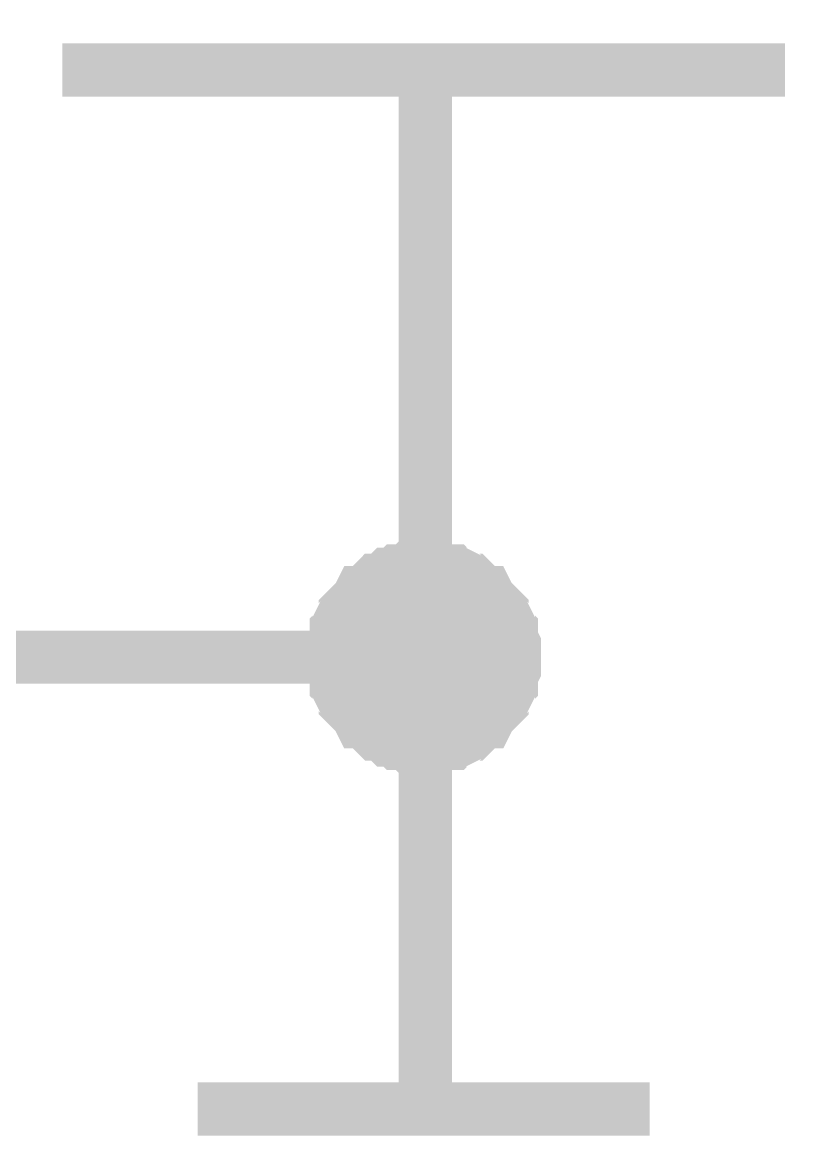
# Model space of a CAD drawing. Header units: millimetres. Extents: x 0 to 11.5, y 0 to 7.6.
# Drawn here: x 1.1613 to 1.3363, y 6.242 to 6.4888 of the extents above; entities that cross this region are included whole.
import ezdxf

# ---------------------------------------------------------------- set-up
doc = ezdxf.new("R2010")
doc.units = ezdxf.units.MM
doc.header["$MEASUREMENT"] = 0
doc.layers.add('Sheet', color=255, linetype='Continuous')

msp = doc.modelspace()

# ---------------------------------------------------------------- linework, layer by layer
at = {"layer": 'Sheet'}
for points, const_width in [([(0.35051, 6.64796), (0.35051, 6.44828), (0.35051, 6.3481), (1.25065, 6.3481)], 0.0118), ([(1.17019, 6.47826), (1.33044, 6.47826)], 0.0118), ([(1.25065, 6.44828), (1.25065, 6.47826)], 0.0118), ([(1.25065, 6.44828), (1.25065, 6.3481)], 0.0118), ([(1.23019, 6.3481), (1.23019, 6.34878), (1.23019, 6.35014), (1.23019, 6.35082), (1.23088, 6.35219), (1.23088, 6.35287), (1.23088, 6.35423), (1.23156, 6.35491), (1.23156, 6.3556), (1.23224, 6.35696), (1.23292, 6.35764), (1.23292, 6.35832), (1.2336, 6.359), (1.23429, 6.35968), (1.23497, 6.36037), (1.23565, 6.36105), (1.23633, 6.36241), (1.23701, 6.36241), (1.2377, 6.36309), (1.23838, 6.36377), (1.23906, 6.36445), (1.23974, 6.36514), (1.24111, 6.36514), (1.24179, 6.36582), (1.24247, 6.3665), (1.24383, 6.3665), (1.24451, 6.36718), (1.2452, 6.36718), (1.24656, 6.36718), (1.24724, 6.36786), (1.24861, 6.36786), (1.24929, 6.36786), (1.25065, 6.36786)], 0.0118), ([(1.23019, 6.3481), (1.23019, 6.34878), (1.23019, 6.35014), (1.23019, 6.35082), (1.23088, 6.35219), (1.23088, 6.35287), (1.23088, 6.35423), (1.23156, 6.35491), (1.23156, 6.3556), (1.23224, 6.35696), (1.23292, 6.35764), (1.23292, 6.35832), (1.2336, 6.359), (1.23429, 6.35968), (1.23497, 6.36037), (1.23565, 6.36105), (1.23633, 6.36241), (1.23701, 6.36241), (1.2377, 6.36309), (1.23838, 6.36377), (1.23906, 6.36445), (1.23974, 6.36514), (1.24111, 6.36514), (1.24179, 6.36582), (1.24247, 6.3665), (1.24383, 6.3665), (1.24451, 6.36718), (1.2452, 6.36718), (1.24656, 6.36718), (1.24724, 6.36786), (1.24861, 6.36786), (1.24929, 6.36786), (1.25065, 6.36786)], 0.0118), ([(1.23019, 6.3481), (1.23019, 6.34878), (1.23019, 6.35014), (1.23019, 6.35082), (1.23088, 6.35219), (1.23088, 6.35287), (1.23088, 6.35423), (1.23156, 6.35491), (1.23156, 6.3556), (1.23224, 6.35696), (1.23292, 6.35764), (1.23292, 6.35832), (1.2336, 6.359), (1.23429, 6.35968), (1.23497, 6.36037), (1.23565, 6.36105), (1.23633, 6.36241), (1.23701, 6.36241), (1.2377, 6.36309), (1.23838, 6.36377), (1.23906, 6.36445), (1.23974, 6.36514), (1.24111, 6.36514), (1.24179, 6.36582), (1.24247, 6.3665), (1.24383, 6.3665), (1.24451, 6.36718), (1.2452, 6.36718), (1.24656, 6.36718), (1.24724, 6.36786), (1.24861, 6.36786), (1.24929, 6.36786), (1.25065, 6.36786)], 0.0118), ([(1.23019, 6.3481), (1.23019, 6.34878), (1.23019, 6.35014), (1.23019, 6.35082), (1.23088, 6.35219), (1.23088, 6.35287), (1.23088, 6.35423), (1.23156, 6.35491), (1.23156, 6.3556), (1.23224, 6.35696), (1.23292, 6.35764), (1.23292, 6.35832), (1.2336, 6.359), (1.23429, 6.35968), (1.23497, 6.36037), (1.23565, 6.36105), (1.23633, 6.36241), (1.23701, 6.36241), (1.2377, 6.36309), (1.23838, 6.36377), (1.23906, 6.36445), (1.23974, 6.36514), (1.24111, 6.36514), (1.24179, 6.36582), (1.24247, 6.3665), (1.24383, 6.3665), (1.24451, 6.36718), (1.2452, 6.36718), (1.24656, 6.36718), (1.24724, 6.36786), (1.24861, 6.36786), (1.24929, 6.36786), (1.25065, 6.36786)], 0.0118), ([(1.23019, 6.3481), (1.23019, 6.34878), (1.23019, 6.35014), (1.23019, 6.35082), (1.23088, 6.35219), (1.23088, 6.35287), (1.23088, 6.35423), (1.23156, 6.35491), (1.23156, 6.3556), (1.23224, 6.35696), (1.23292, 6.35764), (1.23292, 6.35832), (1.2336, 6.359), (1.23429, 6.35968), (1.23497, 6.36037), (1.23565, 6.36105), (1.23633, 6.36241), (1.23701, 6.36241), (1.2377, 6.36309), (1.23838, 6.36377), (1.23906, 6.36445), (1.23974, 6.36514), (1.24111, 6.36514), (1.24179, 6.36582), (1.24247, 6.3665), (1.24383, 6.3665), (1.24451, 6.36718), (1.2452, 6.36718), (1.24656, 6.36718), (1.24724, 6.36786), (1.24861, 6.36786), (1.24929, 6.36786), (1.25065, 6.36786)], 0.0118), ([(1.23019, 6.3481), (1.23019, 6.34878), (1.23019, 6.35014), (1.23019, 6.35082), (1.23088, 6.35219), (1.23088, 6.35287), (1.23088, 6.35423), (1.23156, 6.35491), (1.23156, 6.3556), (1.23224, 6.35696), (1.23292, 6.35764), (1.23292, 6.35832), (1.2336, 6.359), (1.23429, 6.35968), (1.23497, 6.36037), (1.23565, 6.36105), (1.23633, 6.36241), (1.23701, 6.36241), (1.2377, 6.36309), (1.23838, 6.36377), (1.23906, 6.36445), (1.23974, 6.36514), (1.24111, 6.36514), (1.24179, 6.36582), (1.24247, 6.3665), (1.24383, 6.3665), (1.24451, 6.36718), (1.2452, 6.36718), (1.24656, 6.36718), (1.24724, 6.36786), (1.24861, 6.36786), (1.24929, 6.36786), (1.25065, 6.36786)], 0.0118), ([(1.23019, 6.3481), (1.23019, 6.34878), (1.23019, 6.35014), (1.23019, 6.35082), (1.23088, 6.35219), (1.23088, 6.35287), (1.23088, 6.35423), (1.23156, 6.35491), (1.23156, 6.3556), (1.23224, 6.35696), (1.23292, 6.35764), (1.23292, 6.35832), (1.2336, 6.359), (1.23429, 6.35968), (1.23497, 6.36037), (1.23565, 6.36105), (1.23633, 6.36241), (1.23701, 6.36241), (1.2377, 6.36309), (1.23838, 6.36377), (1.23906, 6.36445), (1.23974, 6.36514), (1.24111, 6.36514), (1.24179, 6.36582), (1.24247, 6.3665), (1.24383, 6.3665), (1.24451, 6.36718), (1.2452, 6.36718), (1.24656, 6.36718), (1.24724, 6.36786), (1.24861, 6.36786), (1.24929, 6.36786), (1.25065, 6.36786)], 0.0118), ([(1.25065, 6.36786), (1.25065, 6.36786)], 0.0118), ([(1.25065, 6.36786), (1.25133, 6.36786), (1.2527, 6.36786), (1.25338, 6.36786), (1.25474, 6.36718), (1.25543, 6.36718), (1.25679, 6.36718), (1.25747, 6.3665), (1.25815, 6.3665), (1.25952, 6.36582), (1.2602, 6.36514), (1.26088, 6.36514), (1.26156, 6.36445), (1.26225, 6.36377), (1.26293, 6.36309), (1.26361, 6.36241), (1.26429, 6.36241), (1.26497, 6.36105), (1.26565, 6.36037), (1.26634, 6.35968), (1.26702, 6.359), (1.2677, 6.35832), (1.2677, 6.35764), (1.26838, 6.35696), (1.26906, 6.3556), (1.26906, 6.35491), (1.26975, 6.35423), (1.26975, 6.35287), (1.26975, 6.35219), (1.27043, 6.35082), (1.27043, 6.35014), (1.27043, 6.34878), (1.27043, 6.3481)], 0.0118), ([(1.25065, 6.36786), (1.25065, 6.36786)], 0.0118), ([(1.25065, 6.36786), (1.25133, 6.36786), (1.2527, 6.36786), (1.25338, 6.36786), (1.25474, 6.36718), (1.25543, 6.36718), (1.25679, 6.36718), (1.25747, 6.3665), (1.25815, 6.3665), (1.25952, 6.36582), (1.2602, 6.36514), (1.26088, 6.36514), (1.26156, 6.36445), (1.26225, 6.36377), (1.26293, 6.36309), (1.26361, 6.36241), (1.26429, 6.36241), (1.26497, 6.36105), (1.26565, 6.36037), (1.26634, 6.35968), (1.26702, 6.359), (1.2677, 6.35832), (1.2677, 6.35764), (1.26838, 6.35696), (1.26906, 6.3556), (1.26906, 6.35491), (1.26975, 6.35423), (1.26975, 6.35287), (1.26975, 6.35219), (1.27043, 6.35082), (1.27043, 6.35014), (1.27043, 6.34878), (1.27043, 6.3481)], 0.0118), ([(1.25065, 6.36786), (1.25065, 6.36786)], 0.0118), ([(1.25065, 6.36786), (1.25133, 6.36786), (1.2527, 6.36786), (1.25338, 6.36786), (1.25474, 6.36718), (1.25543, 6.36718), (1.25679, 6.36718), (1.25747, 6.3665), (1.25815, 6.3665), (1.25952, 6.36582), (1.2602, 6.36514), (1.26088, 6.36514), (1.26156, 6.36445), (1.26225, 6.36377), (1.26293, 6.36309), (1.26361, 6.36241), (1.26429, 6.36241), (1.26497, 6.36105), (1.26565, 6.36037), (1.26634, 6.35968), (1.26702, 6.359), (1.2677, 6.35832), (1.2677, 6.35764), (1.26838, 6.35696), (1.26906, 6.3556), (1.26906, 6.35491), (1.26975, 6.35423), (1.26975, 6.35287), (1.26975, 6.35219), (1.27043, 6.35082), (1.27043, 6.35014), (1.27043, 6.34878), (1.27043, 6.3481)], 0.0118), ([(1.25065, 6.36786), (1.25065, 6.36786)], 0.0118), ([(1.25065, 6.36786), (1.25133, 6.36786), (1.2527, 6.36786), (1.25338, 6.36786), (1.25474, 6.36718), (1.25543, 6.36718), (1.25679, 6.36718), (1.25747, 6.3665), (1.25815, 6.3665), (1.25952, 6.36582), (1.2602, 6.36514), (1.26088, 6.36514), (1.26156, 6.36445), (1.26225, 6.36377), (1.26293, 6.36309), (1.26361, 6.36241), (1.26429, 6.36241), (1.26497, 6.36105), (1.26565, 6.36037), (1.26634, 6.35968), (1.26702, 6.359), (1.2677, 6.35832), (1.2677, 6.35764), (1.26838, 6.35696), (1.26906, 6.3556), (1.26906, 6.35491), (1.26975, 6.35423), (1.26975, 6.35287), (1.26975, 6.35219), (1.27043, 6.35082), (1.27043, 6.35014), (1.27043, 6.34878), (1.27043, 6.3481)], 0.0118), ([(1.25065, 6.36786), (1.25065, 6.36786)], 0.0118), ([(1.25065, 6.36786), (1.25133, 6.36786), (1.2527, 6.36786), (1.25338, 6.36786), (1.25474, 6.36718), (1.25543, 6.36718), (1.25679, 6.36718), (1.25747, 6.3665), (1.25815, 6.3665), (1.25952, 6.36582), (1.2602, 6.36514), (1.26088, 6.36514), (1.26156, 6.36445), (1.26225, 6.36377), (1.26293, 6.36309), (1.26361, 6.36241), (1.26429, 6.36241), (1.26497, 6.36105), (1.26565, 6.36037), (1.26634, 6.35968), (1.26702, 6.359), (1.2677, 6.35832), (1.2677, 6.35764), (1.26838, 6.35696), (1.26906, 6.3556), (1.26906, 6.35491), (1.26975, 6.35423), (1.26975, 6.35287), (1.26975, 6.35219), (1.27043, 6.35082), (1.27043, 6.35014), (1.27043, 6.34878), (1.27043, 6.3481)], 0.0118), ([(1.25065, 6.36786), (1.25065, 6.36786)], 0.0118), ([(1.25065, 6.36786), (1.25133, 6.36786), (1.2527, 6.36786), (1.25338, 6.36786), (1.25474, 6.36718), (1.25543, 6.36718), (1.25679, 6.36718), (1.25747, 6.3665), (1.25815, 6.3665), (1.25952, 6.36582), (1.2602, 6.36514), (1.26088, 6.36514), (1.26156, 6.36445), (1.26225, 6.36377), (1.26293, 6.36309), (1.26361, 6.36241), (1.26429, 6.36241), (1.26497, 6.36105), (1.26565, 6.36037), (1.26634, 6.35968), (1.26702, 6.359), (1.2677, 6.35832), (1.2677, 6.35764), (1.26838, 6.35696), (1.26906, 6.3556), (1.26906, 6.35491), (1.26975, 6.35423), (1.26975, 6.35287), (1.26975, 6.35219), (1.27043, 6.35082), (1.27043, 6.35014), (1.27043, 6.34878), (1.27043, 6.3481)], 0.0118), ([(1.25065, 6.36786), (1.25065, 6.36786)], 0.0118), ([(1.25065, 6.36786), (1.25133, 6.36786), (1.2527, 6.36786), (1.25338, 6.36786), (1.25474, 6.36718), (1.25543, 6.36718), (1.25679, 6.36718), (1.25747, 6.3665), (1.25815, 6.3665), (1.25952, 6.36582), (1.2602, 6.36514), (1.26088, 6.36514), (1.26156, 6.36445), (1.26225, 6.36377), (1.26293, 6.36309), (1.26361, 6.36241), (1.26429, 6.36241), (1.26497, 6.36105), (1.26565, 6.36037), (1.26634, 6.35968), (1.26702, 6.359), (1.2677, 6.35832), (1.2677, 6.35764), (1.26838, 6.35696), (1.26906, 6.3556), (1.26906, 6.35491), (1.26975, 6.35423), (1.26975, 6.35287), (1.26975, 6.35219), (1.27043, 6.35082), (1.27043, 6.35014), (1.27043, 6.34878), (1.27043, 6.3481)], 0.0118), ([(1.23019, 6.3481), (1.23019, 6.34878), (1.23019, 6.35014), (1.23019, 6.35082), (1.23088, 6.35219), (1.23088, 6.35287), (1.23088, 6.35423), (1.23156, 6.35491), (1.23156, 6.3556), (1.23224, 6.35696), (1.23292, 6.35764), (1.23292, 6.35832), (1.2336, 6.359), (1.23429, 6.35968), (1.23497, 6.36037), (1.23565, 6.36105), (1.23633, 6.36241), (1.23701, 6.36241), (1.2377, 6.36309), (1.23838, 6.36377), (1.23906, 6.36445), (1.23974, 6.36514), (1.24111, 6.36514), (1.24179, 6.36582), (1.24247, 6.3665), (1.24383, 6.3665), (1.24451, 6.36718), (1.2452, 6.36718), (1.24656, 6.36718), (1.24724, 6.36786), (1.24861, 6.36786), (1.24929, 6.36786), (1.25065, 6.36786)], 0.0039), ([(1.23019, 6.3481), (1.23019, 6.34878), (1.23019, 6.35014), (1.23019, 6.35082), (1.23088, 6.35219), (1.23088, 6.35287), (1.23088, 6.35423), (1.23156, 6.35491), (1.23156, 6.3556), (1.23224, 6.35696), (1.23292, 6.35764), (1.23292, 6.35832), (1.2336, 6.359), (1.23429, 6.35968), (1.23497, 6.36037), (1.23565, 6.36105), (1.23633, 6.36241), (1.23701, 6.36241), (1.2377, 6.36309), (1.23838, 6.36377), (1.23906, 6.36445), (1.23974, 6.36514), (1.24111, 6.36514), (1.24179, 6.36582), (1.24247, 6.3665), (1.24383, 6.3665), (1.24451, 6.36718), (1.2452, 6.36718), (1.24656, 6.36718), (1.24724, 6.36786), (1.24861, 6.36786), (1.24929, 6.36786), (1.25065, 6.36786)], 0.0039), ([(1.23019, 6.3481), (1.23019, 6.34878), (1.23019, 6.35014), (1.23019, 6.35082), (1.23088, 6.35219), (1.23088, 6.35287), (1.23088, 6.35423), (1.23156, 6.35491), (1.23156, 6.3556), (1.23224, 6.35696), (1.23292, 6.35764), (1.23292, 6.35832), (1.2336, 6.359), (1.23429, 6.35968), (1.23497, 6.36037), (1.23565, 6.36105), (1.23633, 6.36241), (1.23701, 6.36241), (1.2377, 6.36309), (1.23838, 6.36377), (1.23906, 6.36445), (1.23974, 6.36514), (1.24111, 6.36514), (1.24179, 6.36582), (1.24247, 6.3665), (1.24383, 6.3665), (1.24451, 6.36718), (1.2452, 6.36718), (1.24656, 6.36718), (1.24724, 6.36786), (1.24861, 6.36786), (1.24929, 6.36786), (1.25065, 6.36786)], 0.0039), ([(1.23019, 6.3481), (1.23019, 6.34878), (1.23019, 6.35014), (1.23019, 6.35082), (1.23088, 6.35219), (1.23088, 6.35287), (1.23088, 6.35423), (1.23156, 6.35491), (1.23156, 6.3556), (1.23224, 6.35696), (1.23292, 6.35764), (1.23292, 6.35832), (1.2336, 6.359), (1.23429, 6.35968), (1.23497, 6.36037), (1.23565, 6.36105), (1.23633, 6.36241), (1.23701, 6.36241), (1.2377, 6.36309), (1.23838, 6.36377), (1.23906, 6.36445), (1.23974, 6.36514), (1.24111, 6.36514), (1.24179, 6.36582), (1.24247, 6.3665), (1.24383, 6.3665), (1.24451, 6.36718), (1.2452, 6.36718), (1.24656, 6.36718), (1.24724, 6.36786), (1.24861, 6.36786), (1.24929, 6.36786), (1.25065, 6.36786)], 0.0039), ([(1.23019, 6.3481), (1.23019, 6.34878), (1.23019, 6.35014), (1.23019, 6.35082), (1.23088, 6.35219), (1.23088, 6.35287), (1.23088, 6.35423), (1.23156, 6.35491), (1.23156, 6.3556), (1.23224, 6.35696), (1.23292, 6.35764), (1.23292, 6.35832), (1.2336, 6.359), (1.23429, 6.35968), (1.23497, 6.36037), (1.23565, 6.36105), (1.23633, 6.36241), (1.23701, 6.36241), (1.2377, 6.36309), (1.23838, 6.36377), (1.23906, 6.36445), (1.23974, 6.36514), (1.24111, 6.36514), (1.24179, 6.36582), (1.24247, 6.3665), (1.24383, 6.3665), (1.24451, 6.36718), (1.2452, 6.36718), (1.24656, 6.36718), (1.24724, 6.36786), (1.24861, 6.36786), (1.24929, 6.36786), (1.25065, 6.36786)], 0.0039), ([(1.23019, 6.3481), (1.23019, 6.34878), (1.23019, 6.35014), (1.23019, 6.35082), (1.23088, 6.35219), (1.23088, 6.35287), (1.23088, 6.35423), (1.23156, 6.35491), (1.23156, 6.3556), (1.23224, 6.35696), (1.23292, 6.35764), (1.23292, 6.35832), (1.2336, 6.359), (1.23429, 6.35968), (1.23497, 6.36037), (1.23565, 6.36105), (1.23633, 6.36241), (1.23701, 6.36241), (1.2377, 6.36309), (1.23838, 6.36377), (1.23906, 6.36445), (1.23974, 6.36514), (1.24111, 6.36514), (1.24179, 6.36582), (1.24247, 6.3665), (1.24383, 6.3665), (1.24451, 6.36718), (1.2452, 6.36718), (1.24656, 6.36718), (1.24724, 6.36786), (1.24861, 6.36786), (1.24929, 6.36786), (1.25065, 6.36786)], 0.0039), ([(1.23019, 6.3481), (1.23019, 6.34878), (1.23019, 6.35014), (1.23019, 6.35082), (1.23088, 6.35219), (1.23088, 6.35287), (1.23088, 6.35423), (1.23156, 6.35491), (1.23156, 6.3556), (1.23224, 6.35696), (1.23292, 6.35764), (1.23292, 6.35832), (1.2336, 6.359), (1.23429, 6.35968), (1.23497, 6.36037), (1.23565, 6.36105), (1.23633, 6.36241), (1.23701, 6.36241), (1.2377, 6.36309), (1.23838, 6.36377), (1.23906, 6.36445), (1.23974, 6.36514), (1.24111, 6.36514), (1.24179, 6.36582), (1.24247, 6.3665), (1.24383, 6.3665), (1.24451, 6.36718), (1.2452, 6.36718), (1.24656, 6.36718), (1.24724, 6.36786), (1.24861, 6.36786), (1.24929, 6.36786), (1.25065, 6.36786)], 0.0039), ([(1.25065, 6.36786), (1.25065, 6.36786)], 0.0039), ([(1.25065, 6.36786), (1.25133, 6.36786), (1.2527, 6.36786), (1.25338, 6.36786), (1.25474, 6.36718), (1.25543, 6.36718), (1.25679, 6.36718), (1.25747, 6.3665), (1.25815, 6.3665), (1.25952, 6.36582), (1.2602, 6.36514), (1.26088, 6.36514), (1.26156, 6.36445), (1.26225, 6.36377), (1.26293, 6.36309), (1.26361, 6.36241), (1.26429, 6.36241), (1.26497, 6.36105), (1.26565, 6.36037), (1.26634, 6.35968), (1.26702, 6.359), (1.2677, 6.35832), (1.2677, 6.35764), (1.26838, 6.35696), (1.26906, 6.3556), (1.26906, 6.35491), (1.26975, 6.35423), (1.26975, 6.35287), (1.26975, 6.35219), (1.27043, 6.35082), (1.27043, 6.35014), (1.27043, 6.34878), (1.27043, 6.3481)], 0.0039), ([(1.25065, 6.36786), (1.25065, 6.36786)], 0.0039), ([(1.25065, 6.36786), (1.25133, 6.36786), (1.2527, 6.36786), (1.25338, 6.36786), (1.25474, 6.36718), (1.25543, 6.36718), (1.25679, 6.36718), (1.25747, 6.3665), (1.25815, 6.3665), (1.25952, 6.36582), (1.2602, 6.36514), (1.26088, 6.36514), (1.26156, 6.36445), (1.26225, 6.36377), (1.26293, 6.36309), (1.26361, 6.36241), (1.26429, 6.36241), (1.26497, 6.36105), (1.26565, 6.36037), (1.26634, 6.35968), (1.26702, 6.359), (1.2677, 6.35832), (1.2677, 6.35764), (1.26838, 6.35696), (1.26906, 6.3556), (1.26906, 6.35491), (1.26975, 6.35423), (1.26975, 6.35287), (1.26975, 6.35219), (1.27043, 6.35082), (1.27043, 6.35014), (1.27043, 6.34878), (1.27043, 6.3481)], 0.0039), ([(1.25065, 6.36786), (1.25065, 6.36786)], 0.0039), ([(1.25065, 6.36786), (1.25133, 6.36786), (1.2527, 6.36786), (1.25338, 6.36786), (1.25474, 6.36718), (1.25543, 6.36718), (1.25679, 6.36718), (1.25747, 6.3665), (1.25815, 6.3665), (1.25952, 6.36582), (1.2602, 6.36514), (1.26088, 6.36514), (1.26156, 6.36445), (1.26225, 6.36377), (1.26293, 6.36309), (1.26361, 6.36241), (1.26429, 6.36241), (1.26497, 6.36105), (1.26565, 6.36037), (1.26634, 6.35968), (1.26702, 6.359), (1.2677, 6.35832), (1.2677, 6.35764), (1.26838, 6.35696), (1.26906, 6.3556), (1.26906, 6.35491), (1.26975, 6.35423), (1.26975, 6.35287), (1.26975, 6.35219), (1.27043, 6.35082), (1.27043, 6.35014), (1.27043, 6.34878), (1.27043, 6.3481)], 0.0039), ([(1.25065, 6.36786), (1.25065, 6.36786)], 0.0039), ([(1.25065, 6.36786), (1.25133, 6.36786), (1.2527, 6.36786), (1.25338, 6.36786), (1.25474, 6.36718), (1.25543, 6.36718), (1.25679, 6.36718), (1.25747, 6.3665), (1.25815, 6.3665), (1.25952, 6.36582), (1.2602, 6.36514), (1.26088, 6.36514), (1.26156, 6.36445), (1.26225, 6.36377), (1.26293, 6.36309), (1.26361, 6.36241), (1.26429, 6.36241), (1.26497, 6.36105), (1.26565, 6.36037), (1.26634, 6.35968), (1.26702, 6.359), (1.2677, 6.35832), (1.2677, 6.35764), (1.26838, 6.35696), (1.26906, 6.3556), (1.26906, 6.35491), (1.26975, 6.35423), (1.26975, 6.35287), (1.26975, 6.35219), (1.27043, 6.35082), (1.27043, 6.35014), (1.27043, 6.34878), (1.27043, 6.3481)], 0.0039), ([(1.25065, 6.36786), (1.25065, 6.36786)], 0.0039), ([(1.25065, 6.36786), (1.25133, 6.36786), (1.2527, 6.36786), (1.25338, 6.36786), (1.25474, 6.36718), (1.25543, 6.36718), (1.25679, 6.36718), (1.25747, 6.3665), (1.25815, 6.3665), (1.25952, 6.36582), (1.2602, 6.36514), (1.26088, 6.36514), (1.26156, 6.36445), (1.26225, 6.36377), (1.26293, 6.36309), (1.26361, 6.36241), (1.26429, 6.36241), (1.26497, 6.36105), (1.26565, 6.36037), (1.26634, 6.35968), (1.26702, 6.359), (1.2677, 6.35832), (1.2677, 6.35764), (1.26838, 6.35696), (1.26906, 6.3556), (1.26906, 6.35491), (1.26975, 6.35423), (1.26975, 6.35287), (1.26975, 6.35219), (1.27043, 6.35082), (1.27043, 6.35014), (1.27043, 6.34878), (1.27043, 6.3481)], 0.0039), ([(1.25065, 6.36786), (1.25065, 6.36786)], 0.0039), ([(1.25065, 6.36786), (1.25133, 6.36786), (1.2527, 6.36786), (1.25338, 6.36786), (1.25474, 6.36718), (1.25543, 6.36718), (1.25679, 6.36718), (1.25747, 6.3665), (1.25815, 6.3665), (1.25952, 6.36582), (1.2602, 6.36514), (1.26088, 6.36514), (1.26156, 6.36445), (1.26225, 6.36377), (1.26293, 6.36309), (1.26361, 6.36241), (1.26429, 6.36241), (1.26497, 6.36105), (1.26565, 6.36037), (1.26634, 6.35968), (1.26702, 6.359), (1.2677, 6.35832), (1.2677, 6.35764), (1.26838, 6.35696), (1.26906, 6.3556), (1.26906, 6.35491), (1.26975, 6.35423), (1.26975, 6.35287), (1.26975, 6.35219), (1.27043, 6.35082), (1.27043, 6.35014), (1.27043, 6.34878), (1.27043, 6.3481)], 0.0039), ([(1.25065, 6.36786), (1.25065, 6.36786)], 0.0039), ([(1.25065, 6.36786), (1.25133, 6.36786), (1.2527, 6.36786), (1.25338, 6.36786), (1.25474, 6.36718), (1.25543, 6.36718), (1.25679, 6.36718), (1.25747, 6.3665), (1.25815, 6.3665), (1.25952, 6.36582), (1.2602, 6.36514), (1.26088, 6.36514), (1.26156, 6.36445), (1.26225, 6.36377), (1.26293, 6.36309), (1.26361, 6.36241), (1.26429, 6.36241), (1.26497, 6.36105), (1.26565, 6.36037), (1.26634, 6.35968), (1.26702, 6.359), (1.2677, 6.35832), (1.2677, 6.35764), (1.26838, 6.35696), (1.26906, 6.3556), (1.26906, 6.35491), (1.26975, 6.35423), (1.26975, 6.35287), (1.26975, 6.35219), (1.27043, 6.35082), (1.27043, 6.35014), (1.27043, 6.34878), (1.27043, 6.3481)], 0.0039), ([(1.25065, 6.32834), (1.24929, 6.32834), (1.24861, 6.32834), (1.24724, 6.32834), (1.24656, 6.32902), (1.2452, 6.32902), (1.24451, 6.32902), (1.24383, 6.3297), (1.24247, 6.3297), (1.24179, 6.33038), (1.24111, 6.33106), (1.23974, 6.33106), (1.23906, 6.33174), (1.23838, 6.33242), (1.2377, 6.33311), (1.23701, 6.33379), (1.23633, 6.33379), (1.23565, 6.33515), (1.23497, 6.33583), (1.23429, 6.33651), (1.2336, 6.3372), (1.23292, 6.33788), (1.23292, 6.33856), (1.23224, 6.33924), (1.23156, 6.3406), (1.23156, 6.34128), (1.23088, 6.34197), (1.23088, 6.34333), (1.23088, 6.34401), (1.23019, 6.34537), (1.23019, 6.34605), (1.23019, 6.34742), (1.23019, 6.3481)], 0.0118), ([(1.23019, 6.3481), (1.23019, 6.3481)], 0.0118), ([(1.25065, 6.32834), (1.24929, 6.32834), (1.24861, 6.32834), (1.24724, 6.32834), (1.24656, 6.32902), (1.2452, 6.32902), (1.24451, 6.32902), (1.24383, 6.3297), (1.24247, 6.3297), (1.24179, 6.33038), (1.24111, 6.33106), (1.23974, 6.33106), (1.23906, 6.33174), (1.23838, 6.33242), (1.2377, 6.33311), (1.23701, 6.33379), (1.23633, 6.33379), (1.23565, 6.33515), (1.23497, 6.33583), (1.23429, 6.33651), (1.2336, 6.3372), (1.23292, 6.33788), (1.23292, 6.33856), (1.23224, 6.33924), (1.23156, 6.3406), (1.23156, 6.34128), (1.23088, 6.34197), (1.23088, 6.34333), (1.23088, 6.34401), (1.23019, 6.34537), (1.23019, 6.34605), (1.23019, 6.34742), (1.23019, 6.3481)], 0.0118), ([(1.23019, 6.3481), (1.23019, 6.3481)], 0.0118), ([(1.25065, 6.32834), (1.24929, 6.32834), (1.24861, 6.32834), (1.24724, 6.32834), (1.24656, 6.32902), (1.2452, 6.32902), (1.24451, 6.32902), (1.24383, 6.3297), (1.24247, 6.3297), (1.24179, 6.33038), (1.24111, 6.33106), (1.23974, 6.33106), (1.23906, 6.33174), (1.23838, 6.33242), (1.2377, 6.33311), (1.23701, 6.33379), (1.23633, 6.33379), (1.23565, 6.33515), (1.23497, 6.33583), (1.23429, 6.33651), (1.2336, 6.3372), (1.23292, 6.33788), (1.23292, 6.33856), (1.23224, 6.33924), (1.23156, 6.3406), (1.23156, 6.34128), (1.23088, 6.34197), (1.23088, 6.34333), (1.23088, 6.34401), (1.23019, 6.34537), (1.23019, 6.34605), (1.23019, 6.34742), (1.23019, 6.3481)], 0.0118), ([(1.23019, 6.3481), (1.23019, 6.3481)], 0.0118), ([(1.25065, 6.32834), (1.24929, 6.32834), (1.24861, 6.32834), (1.24724, 6.32834), (1.24656, 6.32902), (1.2452, 6.32902), (1.24451, 6.32902), (1.24383, 6.3297), (1.24247, 6.3297), (1.24179, 6.33038), (1.24111, 6.33106), (1.23974, 6.33106), (1.23906, 6.33174), (1.23838, 6.33242), (1.2377, 6.33311), (1.23701, 6.33379), (1.23633, 6.33379), (1.23565, 6.33515), (1.23497, 6.33583), (1.23429, 6.33651), (1.2336, 6.3372), (1.23292, 6.33788), (1.23292, 6.33856), (1.23224, 6.33924), (1.23156, 6.3406), (1.23156, 6.34128), (1.23088, 6.34197), (1.23088, 6.34333), (1.23088, 6.34401), (1.23019, 6.34537), (1.23019, 6.34605), (1.23019, 6.34742), (1.23019, 6.3481)], 0.0118), ([(1.23019, 6.3481), (1.23019, 6.3481)], 0.0118), ([(1.25065, 6.32834), (1.24929, 6.32834), (1.24861, 6.32834), (1.24724, 6.32834), (1.24656, 6.32902), (1.2452, 6.32902), (1.24451, 6.32902), (1.24383, 6.3297), (1.24247, 6.3297), (1.24179, 6.33038), (1.24111, 6.33106), (1.23974, 6.33106), (1.23906, 6.33174), (1.23838, 6.33242), (1.2377, 6.33311), (1.23701, 6.33379), (1.23633, 6.33379), (1.23565, 6.33515), (1.23497, 6.33583), (1.23429, 6.33651), (1.2336, 6.3372), (1.23292, 6.33788), (1.23292, 6.33856), (1.23224, 6.33924), (1.23156, 6.3406), (1.23156, 6.34128), (1.23088, 6.34197), (1.23088, 6.34333), (1.23088, 6.34401), (1.23019, 6.34537), (1.23019, 6.34605), (1.23019, 6.34742), (1.23019, 6.3481)], 0.0118), ([(1.23019, 6.3481), (1.23019, 6.3481)], 0.0118), ([(1.25065, 6.32834), (1.24929, 6.32834), (1.24861, 6.32834), (1.24724, 6.32834), (1.24656, 6.32902), (1.2452, 6.32902), (1.24451, 6.32902), (1.24383, 6.3297), (1.24247, 6.3297), (1.24179, 6.33038), (1.24111, 6.33106), (1.23974, 6.33106), (1.23906, 6.33174), (1.23838, 6.33242), (1.2377, 6.33311), (1.23701, 6.33379), (1.23633, 6.33379), (1.23565, 6.33515), (1.23497, 6.33583), (1.23429, 6.33651), (1.2336, 6.3372), (1.23292, 6.33788), (1.23292, 6.33856), (1.23224, 6.33924), (1.23156, 6.3406), (1.23156, 6.34128), (1.23088, 6.34197), (1.23088, 6.34333), (1.23088, 6.34401), (1.23019, 6.34537), (1.23019, 6.34605), (1.23019, 6.34742), (1.23019, 6.3481)], 0.0118), ([(1.23019, 6.3481), (1.23019, 6.3481)], 0.0118), ([(1.25065, 6.32834), (1.24929, 6.32834), (1.24861, 6.32834), (1.24724, 6.32834), (1.24656, 6.32902), (1.2452, 6.32902), (1.24451, 6.32902), (1.24383, 6.3297), (1.24247, 6.3297), (1.24179, 6.33038), (1.24111, 6.33106), (1.23974, 6.33106), (1.23906, 6.33174), (1.23838, 6.33242), (1.2377, 6.33311), (1.23701, 6.33379), (1.23633, 6.33379), (1.23565, 6.33515), (1.23497, 6.33583), (1.23429, 6.33651), (1.2336, 6.3372), (1.23292, 6.33788), (1.23292, 6.33856), (1.23224, 6.33924), (1.23156, 6.3406), (1.23156, 6.34128), (1.23088, 6.34197), (1.23088, 6.34333), (1.23088, 6.34401), (1.23019, 6.34537), (1.23019, 6.34605), (1.23019, 6.34742), (1.23019, 6.3481)], 0.0118), ([(1.23019, 6.3481), (1.23019, 6.3481)], 0.0118), ([(1.27043, 6.3481), (1.27043, 6.34742), (1.27043, 6.34605), (1.27043, 6.34537), (1.26975, 6.34401), (1.26975, 6.34333), (1.26975, 6.34197), (1.26906, 6.34128), (1.26906, 6.3406), (1.26838, 6.33924), (1.2677, 6.33856), (1.2677, 6.33788), (1.26702, 6.3372), (1.26634, 6.33651), (1.26565, 6.33583), (1.26497, 6.33515), (1.26429, 6.33379), (1.26361, 6.33379), (1.26293, 6.33311), (1.26225, 6.33242), (1.26156, 6.33174), (1.26088, 6.33106), (1.2602, 6.33106), (1.25952, 6.33038), (1.25815, 6.3297), (1.25747, 6.3297), (1.25679, 6.32902), (1.25543, 6.32902), (1.25474, 6.32902), (1.25338, 6.32834), (1.2527, 6.32834), (1.25133, 6.32834), (1.25065, 6.32834)], 0.0118), ([(1.27043, 6.3481), (1.27043, 6.34742), (1.27043, 6.34605), (1.27043, 6.34537), (1.26975, 6.34401), (1.26975, 6.34333), (1.26975, 6.34197), (1.26906, 6.34128), (1.26906, 6.3406), (1.26838, 6.33924), (1.2677, 6.33856), (1.2677, 6.33788), (1.26702, 6.3372), (1.26634, 6.33651), (1.26565, 6.33583), (1.26497, 6.33515), (1.26429, 6.33379), (1.26361, 6.33379), (1.26293, 6.33311), (1.26225, 6.33242), (1.26156, 6.33174), (1.26088, 6.33106), (1.2602, 6.33106), (1.25952, 6.33038), (1.25815, 6.3297), (1.25747, 6.3297), (1.25679, 6.32902), (1.25543, 6.32902), (1.25474, 6.32902), (1.25338, 6.32834), (1.2527, 6.32834), (1.25133, 6.32834), (1.25065, 6.32834)], 0.0118), ([(1.25065, 6.3481), (1.25065, 6.24792)], 0.0118), ([(1.27043, 6.3481), (1.27043, 6.34742), (1.27043, 6.34605), (1.27043, 6.34537), (1.26975, 6.34401), (1.26975, 6.34333), (1.26975, 6.34197), (1.26906, 6.34128), (1.26906, 6.3406), (1.26838, 6.33924), (1.2677, 6.33856), (1.2677, 6.33788), (1.26702, 6.3372), (1.26634, 6.33651), (1.26565, 6.33583), (1.26497, 6.33515), (1.26429, 6.33379), (1.26361, 6.33379), (1.26293, 6.33311), (1.26225, 6.33242), (1.26156, 6.33174), (1.26088, 6.33106), (1.2602, 6.33106), (1.25952, 6.33038), (1.25815, 6.3297), (1.25747, 6.3297), (1.25679, 6.32902), (1.25543, 6.32902), (1.25474, 6.32902), (1.25338, 6.32834), (1.2527, 6.32834), (1.25133, 6.32834), (1.25065, 6.32834)], 0.0118), ([(1.27043, 6.3481), (1.27043, 6.34742), (1.27043, 6.34605), (1.27043, 6.34537), (1.26975, 6.34401), (1.26975, 6.34333), (1.26975, 6.34197), (1.26906, 6.34128), (1.26906, 6.3406), (1.26838, 6.33924), (1.2677, 6.33856), (1.2677, 6.33788), (1.26702, 6.3372), (1.26634, 6.33651), (1.26565, 6.33583), (1.26497, 6.33515), (1.26429, 6.33379), (1.26361, 6.33379), (1.26293, 6.33311), (1.26225, 6.33242), (1.26156, 6.33174), (1.26088, 6.33106), (1.2602, 6.33106), (1.25952, 6.33038), (1.25815, 6.3297), (1.25747, 6.3297), (1.25679, 6.32902), (1.25543, 6.32902), (1.25474, 6.32902), (1.25338, 6.32834), (1.2527, 6.32834), (1.25133, 6.32834), (1.25065, 6.32834)], 0.0118), ([(1.27043, 6.3481), (1.27043, 6.34742), (1.27043, 6.34605), (1.27043, 6.34537), (1.26975, 6.34401), (1.26975, 6.34333), (1.26975, 6.34197), (1.26906, 6.34128), (1.26906, 6.3406), (1.26838, 6.33924), (1.2677, 6.33856), (1.2677, 6.33788), (1.26702, 6.3372), (1.26634, 6.33651), (1.26565, 6.33583), (1.26497, 6.33515), (1.26429, 6.33379), (1.26361, 6.33379), (1.26293, 6.33311), (1.26225, 6.33242), (1.26156, 6.33174), (1.26088, 6.33106), (1.2602, 6.33106), (1.25952, 6.33038), (1.25815, 6.3297), (1.25747, 6.3297), (1.25679, 6.32902), (1.25543, 6.32902), (1.25474, 6.32902), (1.25338, 6.32834), (1.2527, 6.32834), (1.25133, 6.32834), (1.25065, 6.32834)], 0.0118), ([(1.27043, 6.3481), (1.27043, 6.34742), (1.27043, 6.34605), (1.27043, 6.34537), (1.26975, 6.34401), (1.26975, 6.34333), (1.26975, 6.34197), (1.26906, 6.34128), (1.26906, 6.3406), (1.26838, 6.33924), (1.2677, 6.33856), (1.2677, 6.33788), (1.26702, 6.3372), (1.26634, 6.33651), (1.26565, 6.33583), (1.26497, 6.33515), (1.26429, 6.33379), (1.26361, 6.33379), (1.26293, 6.33311), (1.26225, 6.33242), (1.26156, 6.33174), (1.26088, 6.33106), (1.2602, 6.33106), (1.25952, 6.33038), (1.25815, 6.3297), (1.25747, 6.3297), (1.25679, 6.32902), (1.25543, 6.32902), (1.25474, 6.32902), (1.25338, 6.32834), (1.2527, 6.32834), (1.25133, 6.32834), (1.25065, 6.32834)], 0.0118), ([(1.27043, 6.3481), (1.27043, 6.34742), (1.27043, 6.34605), (1.27043, 6.34537), (1.26975, 6.34401), (1.26975, 6.34333), (1.26975, 6.34197), (1.26906, 6.34128), (1.26906, 6.3406), (1.26838, 6.33924), (1.2677, 6.33856), (1.2677, 6.33788), (1.26702, 6.3372), (1.26634, 6.33651), (1.26565, 6.33583), (1.26497, 6.33515), (1.26429, 6.33379), (1.26361, 6.33379), (1.26293, 6.33311), (1.26225, 6.33242), (1.26156, 6.33174), (1.26088, 6.33106), (1.2602, 6.33106), (1.25952, 6.33038), (1.25815, 6.3297), (1.25747, 6.3297), (1.25679, 6.32902), (1.25543, 6.32902), (1.25474, 6.32902), (1.25338, 6.32834), (1.2527, 6.32834), (1.25133, 6.32834), (1.25065, 6.32834)], 0.0118), ([(1.27043, 6.3481), (1.27043, 6.3481), (1.27043, 6.3481), (1.27043, 6.3481), (1.27043, 6.3481), (1.27043, 6.3481), (1.27043, 6.3481), (1.27043, 6.3481), (1.27043, 6.3481), (1.27043, 6.3481), (1.27043, 6.3481), (1.27043, 6.3481), (1.27043, 6.3481), (1.27043, 6.3481), (1.27043, 6.3481), (1.27043, 6.3481), (1.27043, 6.3481), (1.27043, 6.3481), (1.27043, 6.3481), (1.27043, 6.3481), (1.27043, 6.3481), (1.27043, 6.3481), (1.27043, 6.3481), (1.27043, 6.3481), (1.27043, 6.3481), (1.27043, 6.3481), (1.27043, 6.3481), (1.27043, 6.3481), (1.27043, 6.3481), (1.27043, 6.3481), (1.27043, 6.3481), (1.27043, 6.3481), (1.27043, 6.3481)], 0.0118), ([(1.27043, 6.3481), (1.27043, 6.3481)], 0.0118), ([(1.27043, 6.3481), (1.27043, 6.3481), (1.27043, 6.3481), (1.27043, 6.3481), (1.27043, 6.3481), (1.27043, 6.3481), (1.27043, 6.3481), (1.27043, 6.3481), (1.27043, 6.3481), (1.27043, 6.3481), (1.27043, 6.3481), (1.27043, 6.3481), (1.27043, 6.3481), (1.27043, 6.3481), (1.27043, 6.3481), (1.27043, 6.3481), (1.27043, 6.3481), (1.27043, 6.3481), (1.27043, 6.3481), (1.27043, 6.3481), (1.27043, 6.3481), (1.27043, 6.3481), (1.27043, 6.3481), (1.27043, 6.3481), (1.27043, 6.3481), (1.27043, 6.3481), (1.27043, 6.3481), (1.27043, 6.3481), (1.27043, 6.3481), (1.27043, 6.3481), (1.27043, 6.3481), (1.27043, 6.3481), (1.27043, 6.3481)], 0.0118), ([(1.27043, 6.3481), (1.27043, 6.3481)], 0.0118), ([(1.27043, 6.3481), (1.27043, 6.3481), (1.27043, 6.3481), (1.27043, 6.3481), (1.27043, 6.3481), (1.27043, 6.3481), (1.27043, 6.3481), (1.27043, 6.3481), (1.27043, 6.3481), (1.27043, 6.3481), (1.27043, 6.3481), (1.27043, 6.3481), (1.27043, 6.3481), (1.27043, 6.3481), (1.27043, 6.3481), (1.27043, 6.3481), (1.27043, 6.3481), (1.27043, 6.3481), (1.27043, 6.3481), (1.27043, 6.3481), (1.27043, 6.3481), (1.27043, 6.3481), (1.27043, 6.3481), (1.27043, 6.3481), (1.27043, 6.3481), (1.27043, 6.3481), (1.27043, 6.3481), (1.27043, 6.3481), (1.27043, 6.3481), (1.27043, 6.3481), (1.27043, 6.3481), (1.27043, 6.3481), (1.27043, 6.3481)], 0.0118), ([(1.27043, 6.3481), (1.27043, 6.3481)], 0.0118), ([(1.27043, 6.3481), (1.27043, 6.3481), (1.27043, 6.3481), (1.27043, 6.3481), (1.27043, 6.3481), (1.27043, 6.3481), (1.27043, 6.3481), (1.27043, 6.3481), (1.27043, 6.3481), (1.27043, 6.3481), (1.27043, 6.3481), (1.27043, 6.3481), (1.27043, 6.3481), (1.27043, 6.3481), (1.27043, 6.3481), (1.27043, 6.3481), (1.27043, 6.3481), (1.27043, 6.3481), (1.27043, 6.3481), (1.27043, 6.3481), (1.27043, 6.3481), (1.27043, 6.3481), (1.27043, 6.3481), (1.27043, 6.3481), (1.27043, 6.3481), (1.27043, 6.3481), (1.27043, 6.3481), (1.27043, 6.3481), (1.27043, 6.3481), (1.27043, 6.3481), (1.27043, 6.3481), (1.27043, 6.3481), (1.27043, 6.3481)], 0.0118), ([(1.27043, 6.3481), (1.27043, 6.3481)], 0.0118), ([(1.27043, 6.3481), (1.27043, 6.3481), (1.27043, 6.3481), (1.27043, 6.3481), (1.27043, 6.3481), (1.27043, 6.3481), (1.27043, 6.3481), (1.27043, 6.3481), (1.27043, 6.3481), (1.27043, 6.3481), (1.27043, 6.3481), (1.27043, 6.3481), (1.27043, 6.3481), (1.27043, 6.3481), (1.27043, 6.3481), (1.27043, 6.3481), (1.27043, 6.3481), (1.27043, 6.3481), (1.27043, 6.3481), (1.27043, 6.3481), (1.27043, 6.3481), (1.27043, 6.3481), (1.27043, 6.3481), (1.27043, 6.3481), (1.27043, 6.3481), (1.27043, 6.3481), (1.27043, 6.3481), (1.27043, 6.3481), (1.27043, 6.3481), (1.27043, 6.3481), (1.27043, 6.3481), (1.27043, 6.3481), (1.27043, 6.3481)], 0.0118), ([(1.27043, 6.3481), (1.27043, 6.3481)], 0.0118), ([(1.27043, 6.3481), (1.27043, 6.3481), (1.27043, 6.3481), (1.27043, 6.3481), (1.27043, 6.3481), (1.27043, 6.3481), (1.27043, 6.3481), (1.27043, 6.3481), (1.27043, 6.3481), (1.27043, 6.3481), (1.27043, 6.3481), (1.27043, 6.3481), (1.27043, 6.3481), (1.27043, 6.3481), (1.27043, 6.3481), (1.27043, 6.3481), (1.27043, 6.3481), (1.27043, 6.3481), (1.27043, 6.3481), (1.27043, 6.3481), (1.27043, 6.3481), (1.27043, 6.3481), (1.27043, 6.3481), (1.27043, 6.3481), (1.27043, 6.3481), (1.27043, 6.3481), (1.27043, 6.3481), (1.27043, 6.3481), (1.27043, 6.3481), (1.27043, 6.3481), (1.27043, 6.3481), (1.27043, 6.3481), (1.27043, 6.3481)], 0.0118), ([(1.27043, 6.3481), (1.27043, 6.3481)], 0.0118), ([(1.27043, 6.3481), (1.27043, 6.3481), (1.27043, 6.3481), (1.27043, 6.3481), (1.27043, 6.3481), (1.27043, 6.3481), (1.27043, 6.3481), (1.27043, 6.3481), (1.27043, 6.3481), (1.27043, 6.3481), (1.27043, 6.3481), (1.27043, 6.3481), (1.27043, 6.3481), (1.27043, 6.3481), (1.27043, 6.3481), (1.27043, 6.3481), (1.27043, 6.3481), (1.27043, 6.3481), (1.27043, 6.3481), (1.27043, 6.3481), (1.27043, 6.3481), (1.27043, 6.3481), (1.27043, 6.3481), (1.27043, 6.3481), (1.27043, 6.3481), (1.27043, 6.3481), (1.27043, 6.3481), (1.27043, 6.3481), (1.27043, 6.3481), (1.27043, 6.3481), (1.27043, 6.3481), (1.27043, 6.3481), (1.27043, 6.3481)], 0.0118), ([(1.27043, 6.3481), (1.27043, 6.3481)], 0.0118), ([(1.25065, 6.32834), (1.24929, 6.32834), (1.24861, 6.32834), (1.24724, 6.32834), (1.24656, 6.32902), (1.2452, 6.32902), (1.24451, 6.32902), (1.24383, 6.3297), (1.24247, 6.3297), (1.24179, 6.33038), (1.24111, 6.33106), (1.23974, 6.33106), (1.23906, 6.33174), (1.23838, 6.33242), (1.2377, 6.33311), (1.23701, 6.33379), (1.23633, 6.33379), (1.23565, 6.33515), (1.23497, 6.33583), (1.23429, 6.33651), (1.2336, 6.3372), (1.23292, 6.33788), (1.23292, 6.33856), (1.23224, 6.33924), (1.23156, 6.3406), (1.23156, 6.34128), (1.23088, 6.34197), (1.23088, 6.34333), (1.23088, 6.34401), (1.23019, 6.34537), (1.23019, 6.34605), (1.23019, 6.34742), (1.23019, 6.3481)], 0.0039), ([(1.23019, 6.3481), (1.23019, 6.3481)], 0.0039), ([(1.25065, 6.32834), (1.24929, 6.32834), (1.24861, 6.32834), (1.24724, 6.32834), (1.24656, 6.32902), (1.2452, 6.32902), (1.24451, 6.32902), (1.24383, 6.3297), (1.24247, 6.3297), (1.24179, 6.33038), (1.24111, 6.33106), (1.23974, 6.33106), (1.23906, 6.33174), (1.23838, 6.33242), (1.2377, 6.33311), (1.23701, 6.33379), (1.23633, 6.33379), (1.23565, 6.33515), (1.23497, 6.33583), (1.23429, 6.33651), (1.2336, 6.3372), (1.23292, 6.33788), (1.23292, 6.33856), (1.23224, 6.33924), (1.23156, 6.3406), (1.23156, 6.34128), (1.23088, 6.34197), (1.23088, 6.34333), (1.23088, 6.34401), (1.23019, 6.34537), (1.23019, 6.34605), (1.23019, 6.34742), (1.23019, 6.3481)], 0.0039), ([(1.23019, 6.3481), (1.23019, 6.3481)], 0.0039), ([(1.25065, 6.32834), (1.24929, 6.32834), (1.24861, 6.32834), (1.24724, 6.32834), (1.24656, 6.32902), (1.2452, 6.32902), (1.24451, 6.32902), (1.24383, 6.3297), (1.24247, 6.3297), (1.24179, 6.33038), (1.24111, 6.33106), (1.23974, 6.33106), (1.23906, 6.33174), (1.23838, 6.33242), (1.2377, 6.33311), (1.23701, 6.33379), (1.23633, 6.33379), (1.23565, 6.33515), (1.23497, 6.33583), (1.23429, 6.33651), (1.2336, 6.3372), (1.23292, 6.33788), (1.23292, 6.33856), (1.23224, 6.33924), (1.23156, 6.3406), (1.23156, 6.34128), (1.23088, 6.34197), (1.23088, 6.34333), (1.23088, 6.34401), (1.23019, 6.34537), (1.23019, 6.34605), (1.23019, 6.34742), (1.23019, 6.3481)], 0.0039), ([(1.23019, 6.3481), (1.23019, 6.3481)], 0.0039), ([(1.25065, 6.32834), (1.24929, 6.32834), (1.24861, 6.32834), (1.24724, 6.32834), (1.24656, 6.32902), (1.2452, 6.32902), (1.24451, 6.32902), (1.24383, 6.3297), (1.24247, 6.3297), (1.24179, 6.33038), (1.24111, 6.33106), (1.23974, 6.33106), (1.23906, 6.33174), (1.23838, 6.33242), (1.2377, 6.33311), (1.23701, 6.33379), (1.23633, 6.33379), (1.23565, 6.33515), (1.23497, 6.33583), (1.23429, 6.33651), (1.2336, 6.3372), (1.23292, 6.33788), (1.23292, 6.33856), (1.23224, 6.33924), (1.23156, 6.3406), (1.23156, 6.34128), (1.23088, 6.34197), (1.23088, 6.34333), (1.23088, 6.34401), (1.23019, 6.34537), (1.23019, 6.34605), (1.23019, 6.34742), (1.23019, 6.3481)], 0.0039), ([(1.23019, 6.3481), (1.23019, 6.3481)], 0.0039), ([(1.25065, 6.32834), (1.24929, 6.32834), (1.24861, 6.32834), (1.24724, 6.32834), (1.24656, 6.32902), (1.2452, 6.32902), (1.24451, 6.32902), (1.24383, 6.3297), (1.24247, 6.3297), (1.24179, 6.33038), (1.24111, 6.33106), (1.23974, 6.33106), (1.23906, 6.33174), (1.23838, 6.33242), (1.2377, 6.33311), (1.23701, 6.33379), (1.23633, 6.33379), (1.23565, 6.33515), (1.23497, 6.33583), (1.23429, 6.33651), (1.2336, 6.3372), (1.23292, 6.33788), (1.23292, 6.33856), (1.23224, 6.33924), (1.23156, 6.3406), (1.23156, 6.34128), (1.23088, 6.34197), (1.23088, 6.34333), (1.23088, 6.34401), (1.23019, 6.34537), (1.23019, 6.34605), (1.23019, 6.34742), (1.23019, 6.3481)], 0.0039), ([(1.23019, 6.3481), (1.23019, 6.3481)], 0.0039), ([(1.25065, 6.32834), (1.24929, 6.32834), (1.24861, 6.32834), (1.24724, 6.32834), (1.24656, 6.32902), (1.2452, 6.32902), (1.24451, 6.32902), (1.24383, 6.3297), (1.24247, 6.3297), (1.24179, 6.33038), (1.24111, 6.33106), (1.23974, 6.33106), (1.23906, 6.33174), (1.23838, 6.33242), (1.2377, 6.33311), (1.23701, 6.33379), (1.23633, 6.33379), (1.23565, 6.33515), (1.23497, 6.33583), (1.23429, 6.33651), (1.2336, 6.3372), (1.23292, 6.33788), (1.23292, 6.33856), (1.23224, 6.33924), (1.23156, 6.3406), (1.23156, 6.34128), (1.23088, 6.34197), (1.23088, 6.34333), (1.23088, 6.34401), (1.23019, 6.34537), (1.23019, 6.34605), (1.23019, 6.34742), (1.23019, 6.3481)], 0.0039), ([(1.23019, 6.3481), (1.23019, 6.3481)], 0.0039), ([(1.25065, 6.32834), (1.24929, 6.32834), (1.24861, 6.32834), (1.24724, 6.32834), (1.24656, 6.32902), (1.2452, 6.32902), (1.24451, 6.32902), (1.24383, 6.3297), (1.24247, 6.3297), (1.24179, 6.33038), (1.24111, 6.33106), (1.23974, 6.33106), (1.23906, 6.33174), (1.23838, 6.33242), (1.2377, 6.33311), (1.23701, 6.33379), (1.23633, 6.33379), (1.23565, 6.33515), (1.23497, 6.33583), (1.23429, 6.33651), (1.2336, 6.3372), (1.23292, 6.33788), (1.23292, 6.33856), (1.23224, 6.33924), (1.23156, 6.3406), (1.23156, 6.34128), (1.23088, 6.34197), (1.23088, 6.34333), (1.23088, 6.34401), (1.23019, 6.34537), (1.23019, 6.34605), (1.23019, 6.34742), (1.23019, 6.3481)], 0.0039), ([(1.23019, 6.3481), (1.23019, 6.3481)], 0.0039), ([(1.27043, 6.3481), (1.27043, 6.34742), (1.27043, 6.34605), (1.27043, 6.34537), (1.26975, 6.34401), (1.26975, 6.34333), (1.26975, 6.34197), (1.26906, 6.34128), (1.26906, 6.3406), (1.26838, 6.33924), (1.2677, 6.33856), (1.2677, 6.33788), (1.26702, 6.3372), (1.26634, 6.33651), (1.26565, 6.33583), (1.26497, 6.33515), (1.26429, 6.33379), (1.26361, 6.33379), (1.26293, 6.33311), (1.26225, 6.33242), (1.26156, 6.33174), (1.26088, 6.33106), (1.2602, 6.33106), (1.25952, 6.33038), (1.25815, 6.3297), (1.25747, 6.3297), (1.25679, 6.32902), (1.25543, 6.32902), (1.25474, 6.32902), (1.25338, 6.32834), (1.2527, 6.32834), (1.25133, 6.32834), (1.25065, 6.32834)], 0.0039), ([(1.27043, 6.3481), (1.27043, 6.34742), (1.27043, 6.34605), (1.27043, 6.34537), (1.26975, 6.34401), (1.26975, 6.34333), (1.26975, 6.34197), (1.26906, 6.34128), (1.26906, 6.3406), (1.26838, 6.33924), (1.2677, 6.33856), (1.2677, 6.33788), (1.26702, 6.3372), (1.26634, 6.33651), (1.26565, 6.33583), (1.26497, 6.33515), (1.26429, 6.33379), (1.26361, 6.33379), (1.26293, 6.33311), (1.26225, 6.33242), (1.26156, 6.33174), (1.26088, 6.33106), (1.2602, 6.33106), (1.25952, 6.33038), (1.25815, 6.3297), (1.25747, 6.3297), (1.25679, 6.32902), (1.25543, 6.32902), (1.25474, 6.32902), (1.25338, 6.32834), (1.2527, 6.32834), (1.25133, 6.32834), (1.25065, 6.32834)], 0.0039), ([(1.27043, 6.3481), (1.27043, 6.34742), (1.27043, 6.34605), (1.27043, 6.34537), (1.26975, 6.34401), (1.26975, 6.34333), (1.26975, 6.34197), (1.26906, 6.34128), (1.26906, 6.3406), (1.26838, 6.33924), (1.2677, 6.33856), (1.2677, 6.33788), (1.26702, 6.3372), (1.26634, 6.33651), (1.26565, 6.33583), (1.26497, 6.33515), (1.26429, 6.33379), (1.26361, 6.33379), (1.26293, 6.33311), (1.26225, 6.33242), (1.26156, 6.33174), (1.26088, 6.33106), (1.2602, 6.33106), (1.25952, 6.33038), (1.25815, 6.3297), (1.25747, 6.3297), (1.25679, 6.32902), (1.25543, 6.32902), (1.25474, 6.32902), (1.25338, 6.32834), (1.2527, 6.32834), (1.25133, 6.32834), (1.25065, 6.32834)], 0.0039), ([(1.27043, 6.3481), (1.27043, 6.34742), (1.27043, 6.34605), (1.27043, 6.34537), (1.26975, 6.34401), (1.26975, 6.34333), (1.26975, 6.34197), (1.26906, 6.34128), (1.26906, 6.3406), (1.26838, 6.33924), (1.2677, 6.33856), (1.2677, 6.33788), (1.26702, 6.3372), (1.26634, 6.33651), (1.26565, 6.33583), (1.26497, 6.33515), (1.26429, 6.33379), (1.26361, 6.33379), (1.26293, 6.33311), (1.26225, 6.33242), (1.26156, 6.33174), (1.26088, 6.33106), (1.2602, 6.33106), (1.25952, 6.33038), (1.25815, 6.3297), (1.25747, 6.3297), (1.25679, 6.32902), (1.25543, 6.32902), (1.25474, 6.32902), (1.25338, 6.32834), (1.2527, 6.32834), (1.25133, 6.32834), (1.25065, 6.32834)], 0.0039), ([(1.27043, 6.3481), (1.27043, 6.34742), (1.27043, 6.34605), (1.27043, 6.34537), (1.26975, 6.34401), (1.26975, 6.34333), (1.26975, 6.34197), (1.26906, 6.34128), (1.26906, 6.3406), (1.26838, 6.33924), (1.2677, 6.33856), (1.2677, 6.33788), (1.26702, 6.3372), (1.26634, 6.33651), (1.26565, 6.33583), (1.26497, 6.33515), (1.26429, 6.33379), (1.26361, 6.33379), (1.26293, 6.33311), (1.26225, 6.33242), (1.26156, 6.33174), (1.26088, 6.33106), (1.2602, 6.33106), (1.25952, 6.33038), (1.25815, 6.3297), (1.25747, 6.3297), (1.25679, 6.32902), (1.25543, 6.32902), (1.25474, 6.32902), (1.25338, 6.32834), (1.2527, 6.32834), (1.25133, 6.32834), (1.25065, 6.32834)], 0.0039), ([(1.27043, 6.3481), (1.27043, 6.34742), (1.27043, 6.34605), (1.27043, 6.34537), (1.26975, 6.34401), (1.26975, 6.34333), (1.26975, 6.34197), (1.26906, 6.34128), (1.26906, 6.3406), (1.26838, 6.33924), (1.2677, 6.33856), (1.2677, 6.33788), (1.26702, 6.3372), (1.26634, 6.33651), (1.26565, 6.33583), (1.26497, 6.33515), (1.26429, 6.33379), (1.26361, 6.33379), (1.26293, 6.33311), (1.26225, 6.33242), (1.26156, 6.33174), (1.26088, 6.33106), (1.2602, 6.33106), (1.25952, 6.33038), (1.25815, 6.3297), (1.25747, 6.3297), (1.25679, 6.32902), (1.25543, 6.32902), (1.25474, 6.32902), (1.25338, 6.32834), (1.2527, 6.32834), (1.25133, 6.32834), (1.25065, 6.32834)], 0.0039), ([(1.27043, 6.3481), (1.27043, 6.34742), (1.27043, 6.34605), (1.27043, 6.34537), (1.26975, 6.34401), (1.26975, 6.34333), (1.26975, 6.34197), (1.26906, 6.34128), (1.26906, 6.3406), (1.26838, 6.33924), (1.2677, 6.33856), (1.2677, 6.33788), (1.26702, 6.3372), (1.26634, 6.33651), (1.26565, 6.33583), (1.26497, 6.33515), (1.26429, 6.33379), (1.26361, 6.33379), (1.26293, 6.33311), (1.26225, 6.33242), (1.26156, 6.33174), (1.26088, 6.33106), (1.2602, 6.33106), (1.25952, 6.33038), (1.25815, 6.3297), (1.25747, 6.3297), (1.25679, 6.32902), (1.25543, 6.32902), (1.25474, 6.32902), (1.25338, 6.32834), (1.2527, 6.32834), (1.25133, 6.32834), (1.25065, 6.32834)], 0.0039), ([(1.27043, 6.3481), (1.27043, 6.3481), (1.27043, 6.3481), (1.27043, 6.3481), (1.27043, 6.3481), (1.27043, 6.3481), (1.27043, 6.3481), (1.27043, 6.3481), (1.27043, 6.3481), (1.27043, 6.3481), (1.27043, 6.3481), (1.27043, 6.3481), (1.27043, 6.3481), (1.27043, 6.3481), (1.27043, 6.3481), (1.27043, 6.3481), (1.27043, 6.3481), (1.27043, 6.3481), (1.27043, 6.3481), (1.27043, 6.3481), (1.27043, 6.3481), (1.27043, 6.3481), (1.27043, 6.3481), (1.27043, 6.3481), (1.27043, 6.3481), (1.27043, 6.3481), (1.27043, 6.3481), (1.27043, 6.3481), (1.27043, 6.3481), (1.27043, 6.3481), (1.27043, 6.3481), (1.27043, 6.3481), (1.27043, 6.3481)], 0.0039), ([(1.27043, 6.3481), (1.27043, 6.3481)], 0.0039), ([(1.27043, 6.3481), (1.27043, 6.3481), (1.27043, 6.3481), (1.27043, 6.3481), (1.27043, 6.3481), (1.27043, 6.3481), (1.27043, 6.3481), (1.27043, 6.3481), (1.27043, 6.3481), (1.27043, 6.3481), (1.27043, 6.3481), (1.27043, 6.3481), (1.27043, 6.3481), (1.27043, 6.3481), (1.27043, 6.3481), (1.27043, 6.3481), (1.27043, 6.3481), (1.27043, 6.3481), (1.27043, 6.3481), (1.27043, 6.3481), (1.27043, 6.3481), (1.27043, 6.3481), (1.27043, 6.3481), (1.27043, 6.3481), (1.27043, 6.3481), (1.27043, 6.3481), (1.27043, 6.3481), (1.27043, 6.3481), (1.27043, 6.3481), (1.27043, 6.3481), (1.27043, 6.3481), (1.27043, 6.3481), (1.27043, 6.3481)], 0.0039), ([(1.27043, 6.3481), (1.27043, 6.3481)], 0.0039), ([(1.27043, 6.3481), (1.27043, 6.3481), (1.27043, 6.3481), (1.27043, 6.3481), (1.27043, 6.3481), (1.27043, 6.3481), (1.27043, 6.3481), (1.27043, 6.3481), (1.27043, 6.3481), (1.27043, 6.3481), (1.27043, 6.3481), (1.27043, 6.3481), (1.27043, 6.3481), (1.27043, 6.3481), (1.27043, 6.3481), (1.27043, 6.3481), (1.27043, 6.3481), (1.27043, 6.3481), (1.27043, 6.3481), (1.27043, 6.3481), (1.27043, 6.3481), (1.27043, 6.3481), (1.27043, 6.3481), (1.27043, 6.3481), (1.27043, 6.3481), (1.27043, 6.3481), (1.27043, 6.3481), (1.27043, 6.3481), (1.27043, 6.3481), (1.27043, 6.3481), (1.27043, 6.3481), (1.27043, 6.3481), (1.27043, 6.3481)], 0.0039), ([(1.27043, 6.3481), (1.27043, 6.3481)], 0.0039), ([(1.27043, 6.3481), (1.27043, 6.3481), (1.27043, 6.3481), (1.27043, 6.3481), (1.27043, 6.3481), (1.27043, 6.3481), (1.27043, 6.3481), (1.27043, 6.3481), (1.27043, 6.3481), (1.27043, 6.3481), (1.27043, 6.3481), (1.27043, 6.3481), (1.27043, 6.3481), (1.27043, 6.3481), (1.27043, 6.3481), (1.27043, 6.3481), (1.27043, 6.3481), (1.27043, 6.3481), (1.27043, 6.3481), (1.27043, 6.3481), (1.27043, 6.3481), (1.27043, 6.3481), (1.27043, 6.3481), (1.27043, 6.3481), (1.27043, 6.3481), (1.27043, 6.3481), (1.27043, 6.3481), (1.27043, 6.3481), (1.27043, 6.3481), (1.27043, 6.3481), (1.27043, 6.3481), (1.27043, 6.3481), (1.27043, 6.3481)], 0.0039), ([(1.27043, 6.3481), (1.27043, 6.3481)], 0.0039), ([(1.27043, 6.3481), (1.27043, 6.3481), (1.27043, 6.3481), (1.27043, 6.3481), (1.27043, 6.3481), (1.27043, 6.3481), (1.27043, 6.3481), (1.27043, 6.3481), (1.27043, 6.3481), (1.27043, 6.3481), (1.27043, 6.3481), (1.27043, 6.3481), (1.27043, 6.3481), (1.27043, 6.3481), (1.27043, 6.3481), (1.27043, 6.3481), (1.27043, 6.3481), (1.27043, 6.3481), (1.27043, 6.3481), (1.27043, 6.3481), (1.27043, 6.3481), (1.27043, 6.3481), (1.27043, 6.3481), (1.27043, 6.3481), (1.27043, 6.3481), (1.27043, 6.3481), (1.27043, 6.3481), (1.27043, 6.3481), (1.27043, 6.3481), (1.27043, 6.3481), (1.27043, 6.3481), (1.27043, 6.3481), (1.27043, 6.3481)], 0.0039), ([(1.27043, 6.3481), (1.27043, 6.3481)], 0.0039), ([(1.27043, 6.3481), (1.27043, 6.3481), (1.27043, 6.3481), (1.27043, 6.3481), (1.27043, 6.3481), (1.27043, 6.3481), (1.27043, 6.3481), (1.27043, 6.3481), (1.27043, 6.3481), (1.27043, 6.3481), (1.27043, 6.3481), (1.27043, 6.3481), (1.27043, 6.3481), (1.27043, 6.3481), (1.27043, 6.3481), (1.27043, 6.3481), (1.27043, 6.3481), (1.27043, 6.3481), (1.27043, 6.3481), (1.27043, 6.3481), (1.27043, 6.3481), (1.27043, 6.3481), (1.27043, 6.3481), (1.27043, 6.3481), (1.27043, 6.3481), (1.27043, 6.3481), (1.27043, 6.3481), (1.27043, 6.3481), (1.27043, 6.3481), (1.27043, 6.3481), (1.27043, 6.3481), (1.27043, 6.3481), (1.27043, 6.3481)], 0.0039), ([(1.27043, 6.3481), (1.27043, 6.3481)], 0.0039), ([(1.27043, 6.3481), (1.27043, 6.3481), (1.27043, 6.3481), (1.27043, 6.3481), (1.27043, 6.3481), (1.27043, 6.3481), (1.27043, 6.3481), (1.27043, 6.3481), (1.27043, 6.3481), (1.27043, 6.3481), (1.27043, 6.3481), (1.27043, 6.3481), (1.27043, 6.3481), (1.27043, 6.3481), (1.27043, 6.3481), (1.27043, 6.3481), (1.27043, 6.3481), (1.27043, 6.3481), (1.27043, 6.3481), (1.27043, 6.3481), (1.27043, 6.3481), (1.27043, 6.3481), (1.27043, 6.3481), (1.27043, 6.3481), (1.27043, 6.3481), (1.27043, 6.3481), (1.27043, 6.3481), (1.27043, 6.3481), (1.27043, 6.3481), (1.27043, 6.3481), (1.27043, 6.3481), (1.27043, 6.3481), (1.27043, 6.3481)], 0.0039), ([(1.27043, 6.3481), (1.27043, 6.3481)], 0.0039), ([(1.20019, 6.24792), (1.30043, 6.24792)], 0.0118)]:
    msp.add_lwpolyline(points, dxfattribs=dict(at, const_width=const_width))
at = {"layer": 'Sheet', "const_width": 0.02}
msp.add_lwpolyline([(1.24, 6.35, 1), (1.26, 6.35, 1)], format="xyb", close=True, dxfattribs=at)

doc.saveas('drawing.dxf')
